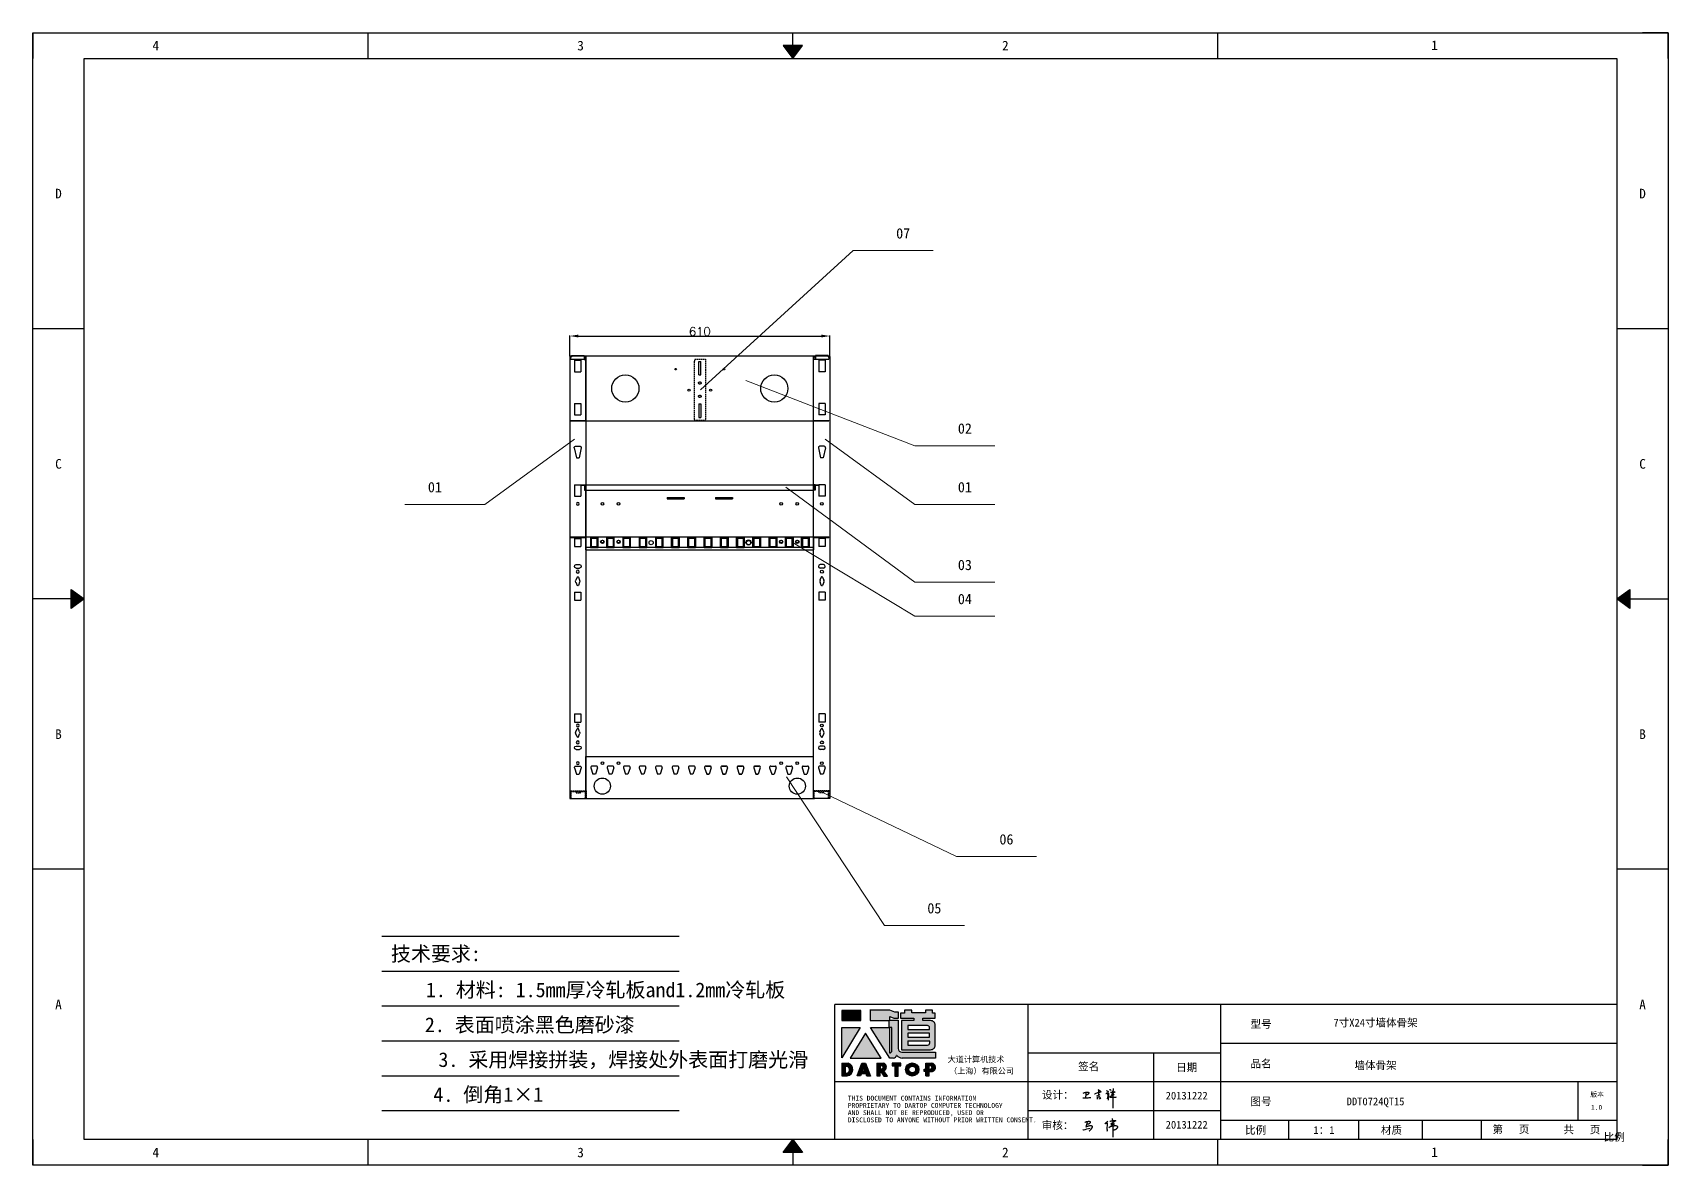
# Model space of a CAD drawing. Header units: millimetres. Extents: x 120943 to 145233, y 4425 to 40233.
# Drawn here: x 121661 to 125500, y 28477 to 31136 of the extents above; entities that cross this region are included whole.
import ezdxf
from ezdxf.enums import TextEntityAlignment as Align

# ---------------------------------------------------------------- set-up
doc = ezdxf.new("R2010")
doc.units = ezdxf.units.MM
doc.linetypes.add('DOT', pattern=[0.25, 0, -0.25])
doc.linetypes.add('HIDDEN2', pattern=[4.7625, 3.175, -1.5875])
for name, color, linetype in [('4', 7, 'Continuous'), ('hidden', 3, 'HIDDEN2'), ('print', 30, 'Continuous')]:
    doc.layers.add(name, color=color, linetype=linetype)
doc.layers.add('dim', color=2, linetype='Continuous', lineweight=9)
doc.styles.add('Dartop', font='SIMFANG.TTF')
doc.styles.add('HZ', font='SimSun.ttf')
doc.styles.add('hzHT', font='SIMHEI.TTF')
doc.styles.get("Standard").update_dxf_attribs({"font": 'txt', "bigfont": 'gbcbig.shx'})
doc.dimstyles.new('ISO-25', dxfattribs={"dimtxt": 20, "dimasz": 20, "dimexe": 1.25, "dimexo": 0.625, "dimtad": 1, "dimtxsty": 'Standard', "dimcen": 2.5, "dimadec": 0, "dimazin": 0, "dimtfac": 1, "dimtmove": 0, "dimatfit": 3, "dimfxl": 1, "dimarcsym": 0})

# ---------------------------------------------------------------- blocks, each defined once
blk = doc.blocks.new('*U527')
at = {"color": 254, "linetype": 'Continuous', "extrusion": (0, 0, -1)}
for points in [[(-17, 0.333), (-16.812, 0.25), (-17, 0.5)], [(-17, 0.333), (-17.188, 0.25), (-16.812, 0.25)], [(-17, 0.333), (-17, 0.5), (-17.188, 0.25)]]:
    blk.add_solid(points, dxfattribs=at)
blk = doc.blocks.new('*U526')
at = {"color": 254, "linetype": 'Continuous', "extrusion": (0, 0, -1)}
for points in [[(-33.167, 11), (-33, 11), (-33.25, 11.188)], [(-33.167, 11), (-33.25, 11.188), (-33.25, 10.812)], [(-33.167, 11), (-33.25, 10.812), (-33, 11)]]:
    blk.add_solid(points, dxfattribs=at)
blk = doc.blocks.new('*U528')
at = {"color": 254, "linetype": 'Continuous'}
for points in [[(17, 21.667), (17.188, 21.75), (16.812, 21.75)], [(17, 21.667), (16.812, 21.75), (17, 21.5)], [(17, 21.667), (17, 21.5), (17.188, 21.75)]]:
    blk.add_solid(points, dxfattribs=at)
blk = doc.blocks.new('*U525')
at = {"color": 254, "linetype": 'Continuous', "extrusion": (0, 0, -1)}
for points in [[(-0.833, 11), (-0.75, 10.812), (-0.75, 11.188)], [(-0.833, 11), (-0.75, 11.188), (-1, 11)], [(-0.833, 11), (-1, 11), (-0.75, 10.812)]]:
    blk.add_solid(points, dxfattribs=at)
blk = doc.blocks.new('dadao')
for p, q in [((48, 19.2), (44.9, 10.4)), ((44.9, 10.4), (51.2, 10.4)), ((51.2, 10.4), (48, 19.2))]:
    blk.add_line(p, q)
for points in [[(41.8, 121.6), (41.8, 143.7), (-0.4, 143.7), (-0.4, 121.6), (41.8, 121.6)], [(104.8, 122), (104.8, 130.3), (114.1, 126.3), (124.2, 126.3), (124.2, 139.6), (115.9, 139.6), (105.1, 143.9), (61.5, 143.9)], [(61.7, 144), (61.7, 121.3), (103.9, 121.3)], [(113.4, 38.7), (105.1, 38.7), (63, 106.5), (103.9, 106.5), (103.9, 120.9), (103.9, 121.3)], [(109.7, 53.6), (109.7, 106.2), (104.3, 106.2), (104.3, 50.4), (106.6, 50.4)], [(144.6, 94.4), (144.6, 84.8), (192, 84.8), (192, 94.1), (144.9, 94.1)], [(120.2, 45), (119.5, 45), (119.5, 44.6)], [(0, 28), (0, 0), (11.8, 0)], [(0.1, 28), (14, 28)], [(7.1, 21.8), (7.1, 6.1), (12, 6.1)], [(7.1, 21.8), (11.4, 21.8)], [(76.8, 28.2), (76.8, 0), (84.1, 0), (84.1, 11.1), (91.6, -0.1), (100.3, -0.1), (91.7, 11.1)], [(76.8, 28.2), (90.6, 28.2)], [(84, 22.7), (84, 15.3), (87.2, 15.3)], [(84, 22.7), (87.3, 22.7)], [(183.7, 0), (183.7, 9.6), (180.6, 9.6), (180.6, 14.9), (183.8, 14.9), (183.8, 28.1), (196.1, 28.1), (196.5, 28.1)], [(183.7, 0), (190.9, 0), (190.9, 9.6), (198.8, 9.6)], [(194.9, 22.3), (190.8, 22.3), (190.8, 15), (194.4, 15)]]:
    blk.add_lwpolyline(points)
blk.add_lwpolyline([(137.1, 144.2), (137.1, 137.9), (128.3, 137.9), (128.3, 126.5), (157.3, 126.5), (157.3, 121.5), (130.3, 121.5), (130.3, 57.5), (194.4, 57.5, 0.414214), (204.4, 67.5), (204.4, 111.3, 0.414214), (194.4, 121.3), (177.5, 121.3), (177.5, 126.3), (204.7, 126.3), (204.7, 137.7), (198.2, 137.7), (198.2, 143.9), (183.3, 143.9), (183.3, 138), (153, 138), (153, 144.2), (137.1, 144.2)], format="xyb", close=True)
for points in [[(104.8, 122), (123.4, 122), (123.4, 60, 0.414214), (131.4, 52), (204.8, 52), (204.8, 39.1), (131.7, 39.1)], [(144.3, 110.8), (144.3, 101.8), (192.3, 101.8), (192.3, 105.5, 0.414214), (187.3, 110.5), (144.3, 110.5)], [(144.6, 77), (144.6, 67.5), (187.6, 67.5, 0.414214), (192.6, 72.5), (192.6, 76.4), (144.6, 76.4)]]:
    blk.add_lwpolyline(points, format="xyb")
for points in [[(-0.3, 106.2), (40.4, 106.2), (-0.3, 39.7), (-0.3, 106.2)], [(51.7, 94.1), (18.4, 39.3), (86.2, 39.3)], [(43.8, 28.2), (51.8, 28.2), (62.6, -0.1), (55, -0.1), (53.2, 5), (42.9, 5), (41.1, 0), (33.6, 0)], [(110, 28.1), (110, 21.9), (116, 21.9), (116, -0.1), (123.2, -0.1), (123.2, 22), (129.2, 22), (129.2, 28.1), (110, 28.1)]]:
    blk.add_lwpolyline(points, close=True)
for radius in [14.5, 7.44]:
    blk.add_circle((154.2, 14.2), radius)
for centre, radius, start, end in [((99.2, 60.7), 12.6, 305.6399, 325.969), ((111.6, 46.7), 8.19, 282.9811, 347.6627), ((136, 61.7), 22.9, 226.7358, 259.3209), ((8.5, 13.9), 8.49, 294.2143, 69.7177), ((9.6, 14.2), 14.4, 278.6604, 72.3203), ((86.4, 19), 3.8, 282.527, 76.7196), ((88.6, 19.4), 8.95, 290.6073, 77.2124), ((193.7, 18.7), 3.8, 280.9891, 72.5513), ((195.7, 18.6), 9.51, 288.8959, 85.2442)]:
    blk.add_arc(centre, radius, start, end)
blk = doc.blocks.new('h')
for p, q in [((20768.1, -2360.9), (20773, -2359.1)), ((20769.5, -2366.9), (20769.8, -2370.6)), ((20769.8, -2370.6), (20770.9, -2378)), ((20770.9, -2378), (20771.5, -2370.6)), ((20772.4, -2369.3), (20774.9, -2367.8)), ((20773, -2359.1), (20784.1, -2355.2)), ((20773.3, -2331.8), (20775.3, -2338.7)), ((20789.1, -2340.9), (20773.5, -2331.9)), ((20775.3, -2338.7), (20775.6, -2351.2)), ((20775.6, -2351.2), (20775.5, -2357.3)), ((20782.2, -2369.2), (20780, -2377.1)), ((20780, -2377.1), (20788.3, -2371.3)), ((20780.1, -2366.4), (20780.8, -2366.4)), ((20781.9, -2367.4), (20782.2, -2369.2)), ((20845.7, -2343.5), (20848.4, -2353)), ((20848.9, -2370.3), (20847.9, -2424)), ((20848.4, -2353), (20848.9, -2370.3))]:
    blk.add_line(p, q)
for points in [[(20696.6, -2372.4, 0.002073), (20710.6, -2371.9, 0.016137), (20719.6, -2371.3, 0.008314), (20736.9, -2369.3)], [(20699.1, -2348.2, -0.029745), (20704.6, -2345.4, -0.046842), (20708.4, -2344.2, -0.00919), (20714.3, -2343, -0.018517), (20717.2, -2342.5, -0.037841), (20720.3, -2342.4, -0.039541), (20723.2, -2342.8, -0.149785), (20726, -2344.3, -0.204935), (20726.9, -2346.6, -0.074872), (20726.5, -2348.3, -0.061615), (20725.6, -2350.3, -0.034204), (20723.8, -2352.6, -0.045776), (20722.3, -2354.1, -0.054985), (20720.4, -2355.3, -0.036348), (20717.3, -2356.5, -0.067752), (20715.7, -2356.8, -0.043553), (20713.2, -2356.7)], [(20755, -2351.9, -0.024077), (20759.9, -2350.1, -0.013147), (20768.7, -2346.5, -0.00522), (20775.4, -2344.1, -0.018517), (20777.3, -2343.4, -0.008274), (20786.3, -2341, -0.039541), (20788.3, -2340.8, -0.079216), (20789.4, -2341, -0.204935)], [(20813.5, -2350.1, 0.007348), (20815.9, -2348.7, 0.008421), (20818, -2347.3, 0.009459), (20819.7, -2346.2, -0.016325), (20820.7, -2345.5, -0.173771), (20821.8, -2345.3, -0.085159), (20823.9, -2346, -0.125883), (20826, -2347.9, -0.160659), (20826.6, -2350.1, -0.010447), (20826.5, -2352.3, -0.008247), (20826.2, -2355.1, -0.002698), (20825.3, -2374, 0.001562), (20823.9, -2383.7, 0.016137)], [(20816.8, -2335, -0.053561), (20819.6, -2336.1, -0.075272), (20821.3, -2337.3, -0.005295), (20822.5, -2338.5, -0.009337), (20823.1, -2339.1, -0.026146), (20823.7, -2339.8, -0.016644), (20824.5, -2340.9)], [(20832.1, -2329.2, -0.053561), (20834.9, -2330.3, -0.075272), (20836.7, -2331.5, -0.005295), (20837.8, -2332.6, -0.009337), (20838.5, -2333.3, -0.026146), (20839, -2334, -0.016644), (20839.8, -2335.1)], [(20836, -2343.7, -0.02797), (20842.1, -2342.6, -0.048868), (20845.6, -2342.2, -0.00919), (20851.1, -2341.4, -0.018517), (20853.9, -2341.1, -0.037841), (20856.7, -2341.2, -0.039541), (20859.4, -2341.6, -0.018282), (20840.6, -2354.7, -0.000937)], [(20847.6, -2340.2, 0.021784), (20849.6, -2335.9, 0.028296), (20850.8, -2332.4, 0.008136), (20851.9, -2328.2, 0.028913), (20852.2, -2327, 0.08193), (20852.1, -2325.9, 0.075058), (20851.7, -2324.7, 0.275043)]]:
    blk.add_lwpolyline(points, format="xyb")
for points in [[(20711.3, -2343.5), (20711.3, -2343.5), (20711.5, -2355.8), (20710.7, -2368), (20710.6, -2371.9)], [(20821.5, -2350.6), (20822.4, -2359.2), (20822.2, -2364.9), (20821.7, -2369), (20821.3, -2376.3), (20823.6, -2368.5), (20827.2, -2366.3), (20829.5, -2366.3)], [(20840.6, -2354.7), (20850, -2354.7), (20855, -2354.3), (20845.9, -2361.1), (20840.5, -2364), (20833, -2367.5), (20863.2, -2367.4), (20865.9, -2367.3)]]:
    blk.add_lwpolyline(points)
for centre, radius, start, end in [((20773.7, -2371.2), 2.3, 121.9907, 163.60158), ((20787.5, -2406), 40.3, 100.61827, 108.24823), ((20780.8, -2367.6), 1.15, 9.4675, 90)]:
    blk.add_arc(centre, radius, start, end)
blk = doc.blocks.new('HESHRJ')
for p, q in [((-6292.1, 15325.9), (-6292.1, 16363.9)), ((-6292.1, 16363.9), (-6287.6, 16363.9)), ((-6287.6, 16356.9), (-6292.1, 16356.9)), ((-6290.6, 16356.9), (-6290.6, 16362.4)), ((-6290.6, 16362.4), (-6287.6, 16362.4)), ((-6287.6, 16365.9), (-6287.6, 16356.9)), ((-6258.1, 16365.9), (-6287.6, 16365.9)), ((-6258.1, 16365.9), (-6258.1, 16362.4)), ((-6258.1, 16363.9), (-6254.1, 16363.9)), ((-6254.1, 16362.4), (-6258.1, 16362.4)), ((-6258.1, 16362.4), (-6254.1, 16362.4)), ((-6254.1, 16363.9), (-6254.1, 15325.9)), ((-6280.1, 16354.9), (-6280.1, 16327.9)), ((-6265.1, 16354.9), (-6280.1, 16354.9)), ((-6265.1, 16327.9), (-6280.1, 16327.9)), ((-6265.1, 16354.9), (-6265.1, 16327.9)), ((-6280.1, 16253.4), (-6280.1, 16226.4)), ((-6265.1, 16253.4), (-6280.1, 16253.4)), ((-6265.1, 16253.4), (-6265.1, 16226.4)), ((-6265.1, 16226.4), (-6280.1, 16226.4)), ((-6280.8, 16149.3), (-6275.6, 16125.9)), ((-6267.2, 16152.9), (-6277.9, 16152.9)), ((-6269.6, 16125.9), (-6275.6, 16125.9)), ((-6264.3, 16149.3), (-6269.6, 16125.9)), ((-6288.1, 16062.4), (-6292.1, 16062.4)), ((-6290.6, 16060.4), (-6292.1, 16060.4)), ((-6288.1, 16049.4), (-6292.1, 16049.4)), ((-6290.6, 16049.4), (-6290.6, 16062.4)), ((-6288.1, 16062.4), (-6288.1, 16049.4)), ((-6280.1, 16062.4), (-6280.1, 16035.4)), ((-6265.1, 16062.4), (-6280.1, 16062.4)), ((-6265.1, 16062.4), (-6265.1, 16035.4)), ((-6265.1, 16035.4), (-6280.1, 16035.4)), ((-6280.1, 15936.4), (-6280.1, 15917.4)), ((-6265.1, 15936.4), (-6280.1, 15936.4)), ((-6265.1, 15936.4), (-6265.1, 15917.4)), ((-6265.1, 15917.4), (-6280.1, 15917.4)), ((-6268.6, 15874.9), (-6276.6, 15874.9)), ((-6268.6, 15866.9), (-6276.6, 15866.9)), ((-6274.3, 15845.6), (-6277, 15838.5)), ((-6277, 15833.4), (-6274.3, 15826.3)), ((-6270.8, 15845.6), (-6268.1, 15838.5)), ((-6268.1, 15833.4), (-6270.8, 15826.3)), ((-6280.1, 15810.4), (-6280.1, 15791.4)), ((-6265.1, 15810.4), (-6280.1, 15810.4)), ((-6265.1, 15791.4), (-6280.1, 15791.4)), ((-6265.1, 15810.4), (-6265.1, 15791.4)), ((-6280.1, 15524.4), (-6280.1, 15505.4)), ((-6265.1, 15524.4), (-6280.1, 15524.4)), ((-6265.1, 15524.4), (-6265.1, 15505.4)), ((-6265.1, 15505.4), (-6280.1, 15505.4)), ((-6277, 15482.5), (-6274.3, 15489.6)), ((-6274.3, 15470.3), (-6277, 15477.4)), ((-6268.1, 15482.5), (-6270.8, 15489.6)), ((-6270.8, 15470.3), (-6268.1, 15477.4)), ((-6268.6, 15448.9), (-6276.6, 15448.9)), ((-6268.6, 15440.9), (-6276.6, 15440.9)), ((-6280.3, 15398), (-6275.6, 15382.9)), ((-6267.7, 15401.9), (-6277.5, 15401.9)), ((-6264.8, 15398), (-6269.6, 15382.9)), ((-6269.6, 15382.9), (-6275.6, 15382.9)), ((-6254.1, 15325.9), (-6292.1, 15325.9))]:
    blk.add_line(p, q)
for centre, radius in [((-6272.6, 16017.4), 3.17), ((-6272.6, 15858.4), 3.5), ((-6272.6, 15497.3), 3.17), ((-6272.6, 15457.4), 3.5), ((-6272.6, 15408.7), 3.17)]:
    blk.add_circle(centre, radius)
for centre, radius, start, end in [((-6277.9, 16149.9), 3, 90, 191.5138), ((-6267.2, 16149.9), 3, 348.4862, 90), ((-6276.6, 15870.9), 4, 90, 270), ((-6268.6, 15870.9), 4, 270, 90), ((-6272.7, 15835.9), 5, 149.0362, 210.9638), ((-6272.6, 15844.6), 2, 30.9638, 149.0362), ((-6272.6, 15827.3), 2, 210.9638, 329.0362), ((-6272.4, 15835.9), 5, 329.0362, 30.9638), ((-6272.7, 15479.9), 5, 149.0362, 210.9638), ((-6272.6, 15488.6), 2, 30.9638, 149.0362), ((-6272.4, 15479.9), 5, 329.0362, 30.9638), ((-6276.6, 15444.9), 4, 90, 270), ((-6272.6, 15471.3), 2, 210.9638, 329.0362), ((-6268.6, 15444.9), 4, 270, 90), ((-6277.5, 15398.9), 3, 90, 197.5256), ((-6267.7, 15398.9), 3, 342.4744, 90)]:
    blk.add_arc(centre, radius, start, end)
blk = doc.blocks.new('NRSNDNRN')
for p, q in [((-4891.5, 16062.9), (-4891.5, 15924.4)), ((-4891.5, 16062.9), (-4890.3, 16062.9)), ((-4890.3, 16067.9), (-4886.5, 16067.9)), ((-4890.3, 16062.9), (-4890.3, 16067.9)), ((-4890.3, 16067.9), (-4865.5, 16067.9)), ((-4881, 16062.6), (-4876, 16062.6)), ((-4881, 16030.8), (-4881, 16062.6)), ((-4876, 16030.8), (-4876, 16062.6)), ((-4865.5, 16067.9), (-4865.5, 15924.4)), ((-4881, 16030.8), (-4876, 16030.8)), ((-4881, 15962.9), (-4876, 15962.9)), ((-4881, 15962.9), (-4881, 15931.1)), ((-4876, 15962.9), (-4876, 15931.1)), ((-4891.5, 15924.4), (-4865.5, 15924.4)), ((-4881, 15931.1), (-4876, 15931.1))]:
    blk.add_line(p, q)
for centre in [(-4878.5, 16012), (-4878.5, 15980.7)]:
    blk.add_circle(centre, 3)
blk = doc.blocks.new('SERDMTL')
for p, q in [((-5190.9, 14956.8), (-5190.9, 14920.3)), ((-5190.9, 14956.8), (-5172.9, 14956.8)), ((-5190.9, 14950.3), (-5189.4, 14950.3)), ((-5172.9, 14955.3), (-5189.4, 14955.3)), ((-5189.4, 14955.3), (-5189.4, 14921.8)), ((-5172.9, 14956.8), (-5172.9, 14955.3)), ((-5190.9, 14923.8), (-5189.4, 14923.8)), ((-5190.9, 14920.3), (-5172.9, 14920.3)), ((-5172.9, 14921.8), (-5189.4, 14921.8)), ((-5172.9, 14920.3), (-5172.9, 14921.8))]:
    blk.add_line(p, q)
blk.add_lwpolyline([(-5189.4, 14943.8), (-5186.4, 14943.8), (-5186.4, 14933.4), (-5189.4, 14933.4)], close=True)
blk = doc.blocks.new('*D1598')
at = {"color": 0, "lineweight": -2}
for p, q in [((122921.7, 30377.3), (122921.7, 30425.6)), ((122941.7, 30424.3), (123511.7, 30424.3)), ((123531.7, 30377.3), (123531.7, 30425.6))]:
    blk.add_line(p, q, dxfattribs=at)
at = {"color": 0}
for points in [[(122941.7, 30427.7), (122941.7, 30421), (122921.7, 30424.3)], [(123511.7, 30427.7), (123511.7, 30421), (123531.7, 30424.3)]]:
    blk.add_solid(points, dxfattribs=at)
at = {"layer": 'Defpoints', "color": 0}
for p in [(123531.7, 30424.3), (122921.7, 30376.7), (123531.7, 30376.7)]:
    blk.add_point(p, dxfattribs=at)
at = {"color": 0, "insert": (123226.7, 30435), "char_height": 20, "attachment_point": 5}
blk.add_mtext('610', dxfattribs=at)

msp = doc.modelspace()

# ---------------------------------------------------------------- hatches: boundary and pattern name
for points in [[(123604.956, 28841.109), (123559.754, 28841.109), (123559.754, 28817.493), (123604.956, 28817.493)], [(123603.501, 28800.969), (123559.875, 28800.969), (123559.875, 28729.74)], [(123615.594, 28788.043), (123579.932, 28729.265), (123652.549, 28729.265)], [(123698.659, 28717.239), (123678.021, 28717.239), (123678.021, 28710.691), (123684.46, 28710.691), (123684.46, 28687.097), (123692.17, 28687.097), (123692.17, 28710.707), (123698.659, 28710.707)]]:
    msp.add_hatch(color=0).paths.add_polyline_path(points)
h = msp.add_hatch(color=0)
h.paths.add_polyline_path([(123672.507, 28826.756), (123682.483, 28822.447), (123693.269, 28822.447), (123693.269, 28836.722), (123684.371, 28836.722), (123672.777, 28841.301), (123626.315, 28841.301), (123626.315, 28817.158), (123671.521, 28817.158), (123671.521, 28816.67), (123671.521, 28801.239), (123627.684, 28801.239), (123672.774, 28728.675), (123681.702, 28728.675, 0.27937482), (123688.22, 28735.014), (123688.22, 28735.348), (123689.008, 28735.348, 0.14314537), (123701.3, 28729.092), (123779.651, 28729.092), (123779.651, 28742.854), (123700.966, 28742.854, -0.41421356), (123692.396, 28751.425), (123692.396, 28817.921), (123672.507, 28817.921)])
h.paths.add_polyline_path([(123671.977, 28800.931), (123677.721, 28800.93), (123677.721, 28744.61, -0.08893574), (123674.392, 28741.186), (123671.957, 28741.186)], flags=16)
h = msp.add_hatch(color=0)
h.paths.add_polyline_path([(123779.516, 28834.723), (123772.545, 28834.723), (123772.545, 28841.355), (123756.61, 28841.355), (123756.61, 28835.055), (123724.079, 28835.055), (123724.079, 28841.686), (123707.042, 28841.686), (123707.042, 28834.932), (123697.627, 28834.932), (123697.627, 28822.706), (123728.695, 28822.706), (123728.695, 28817.299), (123699.745, 28817.299), (123699.745, 28748.84), (123768.47, 28748.84, 0.41421356), (123779.183, 28759.553), (123779.183, 28806.435, 0.41421356), (123768.47, 28817.148), (123750.303, 28817.148), (123750.303, 28822.454), (123779.516, 28822.454)])
h.paths.add_polyline_path([(123760.881, 28805.543, -0.41421356), (123766.237, 28800.186), (123766.237, 28796.258), (123714.784, 28796.258), (123714.784, 28805.543)], flags=16)
h.paths.add_polyline_path([(123765.905, 28787.968), (123765.905, 28778.02), (123715.116, 28778.02), (123715.116, 28787.968)], flags=16)
h.paths.add_polyline_path([(123766.569, 28769.067), (123766.569, 28764.807, -0.41421356), (123761.212, 28759.451), (123715.116, 28759.451), (123715.116, 28769.067)], flags=16)
h = msp.add_hatch(color=0)
h.paths.add_polyline_path([(123615.707, 28717.378), (123607.166, 28717.378), (123596.181, 28687.155), (123604.272, 28687.155), (123606.176, 28692.511), (123617.136, 28692.511), (123619.081, 28687.09), (123627.237, 28687.09)])
h.paths.add_polyline_path([(123615.042, 28698.284), (123608.251, 28698.284), (123611.584, 28707.781)], flags=16)
h = msp.add_hatch(color=0)
h.paths.add_polyline_path([(123657.224, 28717.356), (123642.504, 28717.356), (123642.504, 28687.138), (123650.283, 28687.138), (123650.283, 28699.118), (123658.278, 28687.03), (123667.677, 28687.03), (123658.476, 28699.042, 0.74405494)])
h.paths.add_polyline_path([(123650.211, 28703.59), (123650.211, 28711.526), (123653.688, 28711.526, -0.79680897), (123653.636, 28703.59)], flags=16)
h = msp.add_hatch(color=0)
h.paths.add_polyline_path([(123709.878, 28702.356, 1), (123740.907, 28702.356, 1)])
h.paths.add_polyline_path([(123733.363, 28702.356, -1), (123717.422, 28702.356, -1)], flags=16)
h = msp.add_hatch(color=0)
h.paths.add_polyline_path([(123770.669, 28717.285), (123770.224, 28717.285), (123757.101, 28717.285), (123757.101, 28703.182), (123753.619, 28703.182), (123753.619, 28697.458), (123757.045, 28697.458), (123757.045, 28687.191), (123764.705, 28687.191), (123764.705, 28697.498), (123773.123, 28697.498, 0.81230381)])
h.paths.add_polyline_path([(123764.592, 28703.221), (123764.592, 28711.109), (123768.951, 28711.109, -0.77821343), (123768.506, 28703.221)], flags=16)
h = msp.add_hatch(color=0)
h.paths.add_polyline_path([(123575.162, 28717.131), (123560.196, 28717.131), (123560.196, 28687.187), (123572.801, 28687.187, 0.79301591)])
h.paths.add_polyline_path([(123573.023, 28693.745), (123567.79, 28693.745), (123567.79, 28710.574), (123572.445, 28710.574, -0.67136089)], flags=16)

# ---------------------------------------------------------------- linework, layer by layer
at = {"color": 0, "linetype": 'DOT'}
for p, q in [((121660.811, 31136.455), (125439.57, 31136.455)), ((121660.811, 28537.875), (121660.811, 31076.022)), ((125500.002, 31076.022), (125500.002, 28537.875)), ((125439.57, 28477.443), (121660.811, 28477.443))]:
    msp.add_line(p, q, dxfattribs=at)
at = {"color": 0}
for p, q in [((121660.811, 31136.455), (121660.811, 31076.022)), ((121660.811, 31136.455), (121660.811, 31136.455)), ((122448.182, 31076.022), (122448.182, 31136.455)), ((123445.311, 31106.238), (123445.311, 31136.455)), ((124442.441, 31076.022), (124442.441, 31136.455)), ((125500.002, 31136.455), (125439.57, 31136.455)), ((125500.002, 31076.022), (125500.002, 31136.455)), ((121781.675, 28537.875), (121781.675, 31076.022)), ((121781.675, 31076.022), (125379.138, 31076.022)), ((125379.138, 31076.022), (125379.138, 28537.875)), ((121781.675, 30441.486), (121660.811, 30441.486)), ((125500.002, 30441.486), (125379.138, 30441.486)), ((121751.459, 29806.949), (121660.811, 29806.949)), ((125409.354, 29806.949), (125500.002, 29806.949)), ((121781.675, 29172.412), (121660.811, 29172.412)), ((125500.002, 29172.412), (125379.138, 29172.412)), ((125379.138, 28855.144), (123543.513, 28855.144)), ((123543.513, 28537.875), (123543.513, 28855.144)), ((123996.754, 28855.144), (123996.754, 28537.875)), ((124449.995, 28537.875), (124449.995, 28855.144)), ((124449.995, 28764.495), (125379.138, 28764.495)), ((123996.754, 28741.833), (124449.995, 28741.833)), ((124291.36, 28741.833), (124291.36, 28537.875)), ((123543.513, 28673.847), (123996.754, 28673.847)), ((123996.754, 28673.847), (125379.138, 28673.847)), ((125288.49, 28583.199), (125288.49, 28673.847)), ((123996.754, 28605.861), (124449.995, 28605.861)), ((124449.995, 28583.199), (125379.138, 28583.199)), ((124609.456, 28537.875), (124609.456, 28583.199)), ((124773.791, 28537.875), (124773.791, 28583.199)), ((124923.187, 28537.875), (124923.187, 28583.199)), ((125061.869, 28537.875), (125061.869, 28583.199)), ((121660.811, 28537.875), (121660.811, 28477.443)), ((125379.138, 28537.875), (121781.675, 28537.875)), ((122448.182, 28477.443), (122448.182, 28537.875)), ((124442.441, 28477.443), (124442.441, 28537.875)), ((125500.002, 28477.443), (125500.002, 28537.875)), ((123445.311, 28507.659), (123445.311, 28477.443)), ((121660.811, 28477.443), (121660.811, 28477.443)), ((125439.57, 28477.443), (125500.002, 28477.443))]:
    msp.add_line(p, q, dxfattribs=at)
for p, q in [((122923.539, 30377.662), (123529.939, 30377.662)), ((122923.539, 30377.662), (122923.539, 30369.662)), ((122923.539, 30369.662), (122959.539, 30369.662)), ((122959.539, 30225.162), (122959.539, 30369.662)), ((123493.939, 30369.662), (123529.939, 30369.662)), ((123493.939, 30225.162), (123493.939, 30369.662)), ((123529.939, 30377.662), (123529.939, 30369.662)), ((123224.239, 30364.662), (123229.239, 30364.662)), ((123224.239, 30332.862), (123224.239, 30364.662)), ((123224.239, 30332.862), (123229.239, 30332.862)), ((123229.239, 30332.862), (123229.239, 30364.662)), ((123224.239, 30264.962), (123229.239, 30264.962)), ((123224.239, 30264.962), (123224.239, 30233.162)), ((123229.239, 30264.962), (123229.239, 30233.162)), ((122923.539, 30226.162), (122959.539, 30226.162)), ((122923.539, 30226.162), (122923.539, 30225.162)), ((122923.539, 30225.162), (123529.939, 30225.162)), ((123224.239, 30233.162), (123229.239, 30233.162)), ((123493.939, 30226.162), (123529.939, 30226.162)), ((123529.939, 30226.162), (123529.939, 30225.162)), ((122948.539, 30075.162), (123504.939, 30075.162)), ((122948.539, 30075.162), (122948.539, 30073.962)), ((122948.539, 30073.962), (122959.539, 30073.962)), ((122959.539, 29922.662), (122959.539, 30075.162)), ((122959.539, 30062.462), (123493.939, 30062.462)), ((123493.939, 29922.662), (123493.939, 30075.162)), ((123493.939, 30073.962), (123504.939, 30073.962)), ((123504.939, 30075.162), (123504.939, 30073.962)), ((123149.739, 30045.162), (123189.739, 30045.162)), ((123149.739, 30045.162), (123149.739, 30042.162)), ((123149.739, 30045.162), (123149.739, 30042.162)), ((123149.739, 30045.162), (123149.739, 30042.162)), ((123149.739, 30042.162), (123189.739, 30042.162)), ((123189.739, 30045.162), (123189.739, 30042.162)), ((123263.739, 30045.162), (123303.739, 30045.162)), ((123263.739, 30045.162), (123263.739, 30042.162)), ((123263.739, 30042.162), (123303.739, 30042.162)), ((123303.739, 30045.162), (123303.739, 30042.162)), ((122923.539, 29952.662), (123529.939, 29952.662)), ((122923.539, 29951.462), (122923.539, 29952.662)), ((122923.539, 29951.462), (122959.539, 29951.462)), ((122959.539, 29952.662), (122959.539, 29922.662)), ((123493.939, 29952.662), (123493.939, 29922.662)), ((123493.939, 29951.462), (123529.939, 29951.462)), ((123529.939, 29951.462), (123529.939, 29952.662)), ((122959.539, 29929.012), (123493.939, 29929.012)), ((122959.539, 29922.662), (123493.939, 29922.662)), ((122959.539, 29922.662), (123493.939, 29922.662)), ((122959.539, 29437.162), (123493.939, 29437.162)), ((122959.539, 29338.662), (122959.539, 29437.162)), ((122971.122, 29410.759), (122975.889, 29395.662)), ((122983.796, 29414.662), (122973.983, 29414.662)), ((122986.657, 29410.759), (122981.889, 29395.662)), ((123009.222, 29410.759), (123013.989, 29395.662)), ((123021.896, 29414.662), (123012.083, 29414.662)), ((123024.757, 29410.759), (123019.989, 29395.662)), ((123047.322, 29410.759), (123052.089, 29395.662)), ((123059.996, 29414.662), (123050.183, 29414.662)), ((123062.857, 29410.759), (123058.089, 29395.662)), ((123084.722, 29410.759), (123089.489, 29395.662)), ((123084.722, 29410.759), (123089.489, 29395.662)), ((123097.396, 29414.662), (123087.583, 29414.662)), ((123097.396, 29414.662), (123087.583, 29414.662)), ((123100.257, 29410.759), (123095.489, 29395.662)), ((123100.257, 29410.759), (123095.489, 29395.662)), ((123122.722, 29410.759), (123127.489, 29395.662)), ((123122.722, 29410.759), (123127.489, 29395.662)), ((123135.396, 29414.662), (123125.583, 29414.662)), ((123135.396, 29414.662), (123125.583, 29414.662)), ((123138.257, 29410.759), (123133.489, 29395.662)), ((123138.257, 29410.759), (123133.489, 29395.662)), ((123161.822, 29410.759), (123166.589, 29395.662)), ((123161.822, 29410.759), (123166.589, 29395.662)), ((123174.496, 29414.662), (123164.683, 29414.662)), ((123174.496, 29414.662), (123164.683, 29414.662)), ((123177.357, 29410.759), (123172.589, 29395.662)), ((123177.357, 29410.759), (123172.589, 29395.662)), ((123199.922, 29410.759), (123204.689, 29395.662)), ((123199.922, 29410.759), (123204.689, 29395.662)), ((123212.596, 29414.662), (123202.783, 29414.662)), ((123212.596, 29414.662), (123202.783, 29414.662)), ((123215.457, 29410.759), (123210.689, 29395.662)), ((123215.457, 29410.759), (123210.689, 29395.662)), ((123238.022, 29410.759), (123242.789, 29395.662)), ((123238.022, 29410.759), (123242.789, 29395.662)), ((123240.883, 29414.662), (123250.696, 29414.662)), ((123250.696, 29414.662), (123240.883, 29414.662)), ((123253.557, 29410.759), (123248.789, 29395.662)), ((123253.557, 29410.759), (123248.789, 29395.662)), ((123276.122, 29410.759), (123280.889, 29395.662)), ((123276.122, 29410.759), (123280.889, 29395.662)), ((123278.983, 29414.662), (123288.796, 29414.662)), ((123288.796, 29414.662), (123278.983, 29414.662)), ((123291.657, 29410.759), (123286.889, 29395.662)), ((123291.657, 29410.759), (123286.889, 29395.662)), ((123314.222, 29410.759), (123318.989, 29395.662)), ((123314.222, 29410.759), (123318.989, 29395.662)), ((123314.222, 29410.759), (123318.989, 29395.662)), ((123317.083, 29414.662), (123326.896, 29414.662)), ((123317.083, 29414.662), (123326.896, 29414.662)), ((123326.896, 29414.662), (123317.083, 29414.662)), ((123329.757, 29410.759), (123324.989, 29395.662)), ((123329.757, 29410.759), (123324.989, 29395.662)), ((123329.757, 29410.759), (123324.989, 29395.662)), ((123353.222, 29410.759), (123357.989, 29395.662)), ((123353.222, 29410.759), (123357.989, 29395.662)), ((123353.222, 29410.759), (123357.989, 29395.662)), ((123356.083, 29414.662), (123365.896, 29414.662)), ((123356.083, 29414.662), (123365.896, 29414.662)), ((123365.896, 29414.662), (123356.083, 29414.662)), ((123368.757, 29410.759), (123363.989, 29395.662)), ((123368.757, 29410.759), (123363.989, 29395.662)), ((123368.757, 29410.759), (123363.989, 29395.662)), ((123390.622, 29410.759), (123395.389, 29395.662)), ((123390.622, 29410.759), (123395.389, 29395.662)), ((123393.483, 29414.662), (123403.296, 29414.662)), ((123393.483, 29414.662), (123403.296, 29414.662)), ((123406.157, 29410.759), (123401.389, 29395.662)), ((123406.157, 29410.759), (123401.389, 29395.662)), ((123428.722, 29410.759), (123433.489, 29395.662)), ((123428.722, 29410.759), (123433.489, 29395.662)), ((123431.583, 29414.662), (123441.396, 29414.662)), ((123431.583, 29414.662), (123441.396, 29414.662)), ((123444.257, 29410.759), (123439.489, 29395.662)), ((123444.257, 29410.759), (123439.489, 29395.662)), ((123466.822, 29410.759), (123471.589, 29395.662)), ((123466.822, 29410.759), (123471.589, 29395.662)), ((123469.683, 29414.662), (123479.496, 29414.662)), ((123469.683, 29414.662), (123479.496, 29414.662)), ((123482.357, 29410.759), (123477.589, 29395.662)), ((123482.357, 29410.759), (123477.589, 29395.662)), ((123493.939, 29338.662), (123493.939, 29437.162)), ((122981.889, 29395.662), (122975.889, 29395.662)), ((123019.989, 29395.662), (123013.989, 29395.662)), ((123058.089, 29395.662), (123052.089, 29395.662)), ((123095.489, 29395.662), (123089.489, 29395.662)), ((123095.489, 29395.662), (123089.489, 29395.662)), ((123133.489, 29395.662), (123127.489, 29395.662)), ((123133.489, 29395.662), (123127.489, 29395.662)), ((123172.589, 29395.662), (123166.589, 29395.662)), ((123172.589, 29395.662), (123166.589, 29395.662)), ((123210.689, 29395.662), (123204.689, 29395.662)), ((123210.689, 29395.662), (123204.689, 29395.662)), ((123242.789, 29395.662), (123248.789, 29395.662)), ((123248.789, 29395.662), (123242.789, 29395.662)), ((123280.889, 29395.662), (123286.889, 29395.662)), ((123286.889, 29395.662), (123280.889, 29395.662)), ((123318.989, 29395.662), (123324.989, 29395.662)), ((123318.989, 29395.662), (123324.989, 29395.662)), ((123324.989, 29395.662), (123318.989, 29395.662)), ((123357.989, 29395.662), (123363.989, 29395.662)), ((123357.989, 29395.662), (123363.989, 29395.662)), ((123363.989, 29395.662), (123357.989, 29395.662)), ((123395.389, 29395.662), (123401.389, 29395.662)), ((123395.389, 29395.662), (123401.389, 29395.662)), ((123433.489, 29395.662), (123439.489, 29395.662)), ((123433.489, 29395.662), (123439.489, 29395.662)), ((123471.589, 29395.662), (123477.589, 29395.662)), ((123471.589, 29395.662), (123477.589, 29395.662)), ((122957.539, 29338.662), (122957.539, 29339.862)), ((122957.539, 29339.862), (122959.539, 29339.862)), ((122959.539, 29338.662), (122957.539, 29338.662)), ((122959.539, 29338.662), (123493.939, 29338.662)), ((123495.939, 29339.862), (123493.939, 29339.862)), ((123493.939, 29338.662), (123495.939, 29338.662)), ((123495.939, 29338.662), (123495.939, 29339.862)), ((124191.401, 28568.875), (124186.948, 28566.464)), ((124194.606, 28570.586), (124191.401, 28568.875)), ((124191.585, 28574.191), (124197.247, 28574.191)), ((124200.267, 28574.465), (124194.606, 28570.586)), ((124194.81, 28587.631), (124196.111, 28576.768)), ((124196.322, 28568.748), (124195.842, 28543.789)), ((124196.111, 28576.768), (124196.322, 28568.748)), ((124197.247, 28574.191), (124200.267, 28574.465))]:
    msp.add_line(p, q)
for points in [[(123445.311, 31076.022), (123467.973, 31106.238), (123422.649, 31106.238), (123445.311, 31076.022)], [(121781.675, 29806.949), (121751.459, 29784.287), (121751.459, 29829.611), (121781.675, 29806.949)], [(125379.138, 29806.949), (125409.354, 29829.611), (125409.354, 29784.287), (125379.138, 29806.949)], [(123445.311, 28537.875), (123467.973, 28507.659), (123422.649, 28507.659), (123445.311, 28537.875)]]:
    msp.add_lwpolyline(points, close=True, dxfattribs=at)
for points in [[(122987.889, 29950.662), (122969.889, 29950.662), (122969.889, 29927.662), (122987.889, 29927.662)], [(122971.689, 29930.162), (122986.089, 29930.162), (122986.089, 29949.162), (122971.689, 29949.162)], [(123025.989, 29950.662), (123007.989, 29950.662), (123007.989, 29927.662), (123025.989, 29927.662)], [(123009.789, 29930.162), (123024.189, 29930.162), (123024.189, 29949.162), (123009.789, 29949.162)], [(123064.089, 29950.662), (123046.089, 29950.662), (123046.089, 29927.662), (123064.089, 29927.662)], [(123047.889, 29930.162), (123062.289, 29930.162), (123062.289, 29949.162), (123047.889, 29949.162)], [(123102.089, 29950.662), (123084.089, 29950.662), (123084.089, 29927.662), (123102.089, 29927.662)], [(123085.889, 29930.162), (123100.289, 29930.162), (123100.289, 29949.162), (123085.889, 29949.162)], [(123140.489, 29950.662), (123122.489, 29950.662), (123122.489, 29927.662), (123140.489, 29927.662)], [(123140.489, 29950.662), (123122.489, 29950.662), (123122.489, 29927.662), (123140.489, 29927.662)], [(123124.289, 29930.162), (123138.689, 29930.162), (123138.689, 29949.162), (123124.289, 29949.162)], [(123124.289, 29930.162), (123138.689, 29930.162), (123138.689, 29949.162), (123124.289, 29949.162)], [(123160.589, 29950.662), (123178.589, 29950.662), (123178.589, 29927.662), (123160.589, 29927.662)], [(123178.589, 29950.662), (123160.589, 29950.662), (123160.589, 29927.662), (123178.589, 29927.662)], [(123178.589, 29950.662), (123160.589, 29950.662), (123160.589, 29927.662), (123178.589, 29927.662)], [(123162.389, 29930.162), (123176.789, 29930.162), (123176.789, 29949.162), (123162.389, 29949.162)], [(123162.389, 29930.162), (123176.789, 29930.162), (123176.789, 29949.162), (123162.389, 29949.162)], [(123198.689, 29950.662), (123216.689, 29950.662), (123216.689, 29927.662), (123198.689, 29927.662)], [(123216.689, 29950.662), (123198.689, 29950.662), (123198.689, 29927.662), (123216.689, 29927.662)], [(123200.489, 29930.162), (123214.889, 29930.162), (123214.889, 29949.162), (123200.489, 29949.162)], [(123200.489, 29930.162), (123214.889, 29930.162), (123214.889, 29949.162), (123200.489, 29949.162)], [(123236.789, 29950.662), (123254.789, 29950.662), (123254.789, 29927.662), (123236.789, 29927.662)], [(123254.789, 29950.662), (123236.789, 29950.662), (123236.789, 29927.662), (123254.789, 29927.662)], [(123238.589, 29930.162), (123252.989, 29930.162), (123252.989, 29949.162), (123238.589, 29949.162)], [(123238.589, 29930.162), (123252.989, 29930.162), (123252.989, 29949.162), (123238.589, 29949.162)], [(123274.889, 29950.662), (123292.889, 29950.662), (123292.889, 29927.662), (123274.889, 29927.662)], [(123292.889, 29950.662), (123274.889, 29950.662), (123274.889, 29927.662), (123292.889, 29927.662)], [(123276.689, 29930.162), (123291.089, 29930.162), (123291.089, 29949.162), (123276.689, 29949.162)], [(123276.689, 29930.162), (123291.089, 29930.162), (123291.089, 29949.162), (123276.689, 29949.162)], [(123312.989, 29950.662), (123330.989, 29950.662), (123330.989, 29927.662), (123312.989, 29927.662)], [(123312.989, 29950.662), (123330.989, 29950.662), (123330.989, 29927.662), (123312.989, 29927.662)], [(123330.989, 29950.662), (123312.989, 29950.662), (123312.989, 29927.662), (123330.989, 29927.662)], [(123314.789, 29930.162), (123329.189, 29930.162), (123329.189, 29949.162), (123314.789, 29949.162)], [(123314.789, 29930.162), (123329.189, 29930.162), (123329.189, 29949.162), (123314.789, 29949.162)], [(123314.789, 29930.162), (123329.189, 29930.162), (123329.189, 29949.162), (123314.789, 29949.162)], [(123351.389, 29950.662), (123369.389, 29950.662), (123369.389, 29927.662), (123351.389, 29927.662)], [(123351.389, 29950.662), (123369.389, 29950.662), (123369.389, 29927.662), (123351.389, 29927.662)], [(123353.189, 29930.162), (123367.589, 29930.162), (123367.589, 29949.162), (123353.189, 29949.162)], [(123353.189, 29930.162), (123367.589, 29930.162), (123367.589, 29949.162), (123353.189, 29949.162)], [(123389.389, 29950.662), (123407.389, 29950.662), (123407.389, 29927.662), (123389.389, 29927.662)], [(123389.389, 29950.662), (123407.389, 29950.662), (123407.389, 29927.662), (123389.389, 29927.662)], [(123391.189, 29930.162), (123405.589, 29930.162), (123405.589, 29949.162), (123391.189, 29949.162)], [(123391.189, 29930.162), (123405.589, 29930.162), (123405.589, 29949.162), (123391.189, 29949.162)], [(123427.489, 29950.662), (123445.489, 29950.662), (123445.489, 29927.662), (123427.489, 29927.662)], [(123427.489, 29950.662), (123445.489, 29950.662), (123445.489, 29927.662), (123427.489, 29927.662)], [(123429.289, 29930.162), (123443.689, 29930.162), (123443.689, 29949.162), (123429.289, 29949.162)], [(123429.289, 29930.162), (123443.689, 29930.162), (123443.689, 29949.162), (123429.289, 29949.162)], [(123465.589, 29950.662), (123483.589, 29950.662), (123483.589, 29927.662), (123465.589, 29927.662)], [(123465.589, 29950.662), (123483.589, 29950.662), (123483.589, 29927.662), (123465.589, 29927.662)], [(123467.389, 29930.162), (123481.789, 29930.162), (123481.789, 29949.162), (123467.389, 29949.162)], [(123467.389, 29930.162), (123481.789, 29930.162), (123481.789, 29949.162), (123467.389, 29949.162)]]:
    msp.add_lwpolyline(points, close=True)
for points in [[(124130.348, 28578.109, -0.02974503), (124132.939, 28579.407, -0.04684215), (124134.693, 28579.972, -0.00919025), (124137.431, 28580.525, -0.01851715), (124138.803, 28580.724, -0.03784064), (124140.219, 28580.768, -0.03954126), (124141.565, 28580.601, -0.14978519), (124142.879, 28579.883, -0.20493524), (124143.282, 28578.843, -0.07487171), (124143.129, 28578.022, -0.06161465), (124142.682, 28577.113, -0.0342039), (124141.871, 28576.043, -0.04577587), (124141.145, 28575.35, -0.05498501), (124140.268, 28574.798, -0.03634791), (124138.814, 28574.22, -0.06775206), (124138.086, 28574.094, -0.04355337), (124136.942, 28574.153)], [(124186.948, 28566.464, -0.02974503), (124190.99, 28568.489, -0.04684215), (124193.727, 28569.37, -0.00919025), (124197.997, 28570.233, -0.01851715), (124200.137, 28570.543, -0.03784064), (124202.346, 28570.612, -0.03954126), (124204.446, 28570.351, -0.14978519), (124206.496, 28569.232, -0.20493524), (124207.125, 28567.609, -0.07487171), (124206.886, 28566.328, -0.06161465), (124206.188, 28564.91, -0.0342039), (124204.924, 28563.241, -0.04577587), (124203.792, 28562.159, -0.05498501), (124202.423, 28561.299, -0.03634791), (124200.155, 28560.397, -0.06775206), (124199.019, 28560.201, -0.04355337), (124197.234, 28560.293)], [(124188.805, 28580.872, -0.02797026), (124192.466, 28581.548, -0.04886788), (124194.588, 28581.774, -0.00919025), (124197.925, 28582.268, -0.01851715), (124199.593, 28582.422, -0.03784064), (124201.304, 28582.385, -0.03954126), (124202.917, 28582.099, -0.01828189), (124191.585, 28574.191, -0.0009369)]]:
    msp.add_lwpolyline(points, format="xyb")
msp.add_lwpolyline([(124136.06, 28580.261), (124136.06, 28580.261), (124135.194, 28574.951), (124133.767, 28569.958), (124132.835, 28566.894)])
for centre, radius in [((123051.914, 30301.162), 32), ((123169.989, 30346.462), 1.8), ((123283.489, 30346.462), 1.8), ((123401.564, 30301.162), 32), ((123201.339, 30297.162), 2.5), ((123226.739, 30314.037), 3), ((123252.139, 30297.162), 2.5), ((123226.739, 30282.787), 3), ((122997.939, 30030.162), 3.175), ((123036.039, 30030.162), 3.175), ((123417.439, 30030.162), 3.175), ((123455.539, 30030.162), 3.175), ((122997.939, 29941.162), 4), ((122997.939, 29941.662), 3.175), ((123036.039, 29941.162), 4), ((123036.039, 29941.662), 3.175), ((123112.439, 29939.162), 5), ((123341.039, 29939.662), 6), ((123341.039, 29939.162), 5), ((123417.439, 29941.162), 4), ((123417.439, 29941.662), 3.175), ((123455.539, 29941.162), 4), ((123455.539, 29941.662), 3.175), ((122997.939, 29421.374), 3.175), ((123036.039, 29421.374), 3.175), ((123417.439, 29421.374), 3.175), ((123455.539, 29421.374), 3.175), ((122997.939, 29367.662), 19), ((123455.539, 29367.662), 19)]:
    msp.add_circle(centre, radius)
for centre, radius, start, end in [((122973.983, 29411.662), 3, 90, 197.525568), ((122983.796, 29411.662), 3, 342.474432, 90), ((123012.083, 29411.662), 3, 90, 197.525568), ((123021.896, 29411.662), 3, 342.474432, 90), ((123050.183, 29411.662), 3, 90, 197.525568), ((123059.996, 29411.662), 3, 342.474432, 90), ((123087.583, 29411.662), 3, 90, 197.525568), ((123087.583, 29411.662), 3, 90, 197.525568), ((123097.396, 29411.662), 3, 342.474432, 90), ((123097.396, 29411.662), 3, 342.474432, 90), ((123125.583, 29411.662), 3, 90, 197.525568), ((123125.583, 29411.662), 3, 90, 197.525568), ((123135.396, 29411.662), 3, 342.474432, 90), ((123135.396, 29411.662), 3, 342.474432, 90), ((123164.683, 29411.662), 3, 90, 197.525568), ((123164.683, 29411.662), 3, 90, 197.525568), ((123174.496, 29411.662), 3, 342.474432, 90), ((123174.496, 29411.662), 3, 342.474432, 90), ((123202.783, 29411.662), 3, 90, 197.525568), ((123202.783, 29411.662), 3, 90, 197.525568), ((123212.596, 29411.662), 3, 342.474432, 90), ((123212.596, 29411.662), 3, 342.474432, 90), ((123240.883, 29411.662), 3, 90, 197.525568), ((123240.883, 29411.662), 3, 90, 197.525568), ((123250.696, 29411.662), 3, 342.474432, 90), ((123250.696, 29411.662), 3, 342.474432, 90), ((123278.983, 29411.662), 3, 90, 197.525568), ((123278.983, 29411.662), 3, 90, 197.525568), ((123288.796, 29411.662), 3, 342.474432, 90), ((123288.796, 29411.662), 3, 342.474432, 90), ((123317.083, 29411.662), 3, 90, 197.525568), ((123317.083, 29411.662), 3, 90, 197.525568), ((123317.083, 29411.662), 3, 90, 197.525568), ((123326.896, 29411.662), 3, 342.474432, 90), ((123326.896, 29411.662), 3, 342.474432, 90), ((123326.896, 29411.662), 3, 342.474432, 90), ((123356.083, 29411.662), 3, 90, 197.525568), ((123356.083, 29411.662), 3, 90, 197.525568), ((123356.083, 29411.662), 3, 90, 197.525568), ((123365.896, 29411.662), 3, 342.474432, 90), ((123365.896, 29411.662), 3, 342.474432, 90), ((123365.896, 29411.662), 3, 342.474432, 90), ((123393.483, 29411.662), 3, 90, 197.525568), ((123393.483, 29411.662), 3, 90, 197.525568), ((123403.296, 29411.662), 3, 342.474432, 90), ((123403.296, 29411.662), 3, 342.474432, 90), ((123431.583, 29411.662), 3, 90, 197.525568), ((123431.583, 29411.662), 3, 90, 197.525568), ((123441.396, 29411.662), 3, 342.474432, 90), ((123441.396, 29411.662), 3, 342.474432, 90), ((123469.683, 29411.662), 3, 90, 197.525568), ((123469.683, 29411.662), 3, 90, 197.525568), ((123479.496, 29411.662), 3, 342.474432, 90), ((123479.496, 29411.662), 3, 342.474432, 90), ((123913.117, 29424.532), 889.914, 283.91895, 284.971512), ((124147.471, 28541.561), 29.257, 113.202449, 120.017497), ((124140.605, 28557.58), 11.828, 102.47486, 113.202449), ((124157.743, 28480.113), 91.169, 100.36867, 102.47486), ((124145.378, 28547.691), 22.469, 96.125337, 100.36867), ((124144.181, 28558.847), 11.249, 87.457037, 96.125337), ((124144.223, 28559.79), 10.304, 78.399567, 87.457037), ((124131.641, 28571.923), 16.928, 324.094808, 331.378357), ((124145.678, 28566.88), 3.067, 44.324655, 78.399567), ((124144.779, 28565.28), 2.261, 319.573073, 337.48549), ((124138.551, 28570.258), 10.165, 324.910666, 333.348429), ((124143.495, 28568.412), 4.951, 326.76781, 340.871018), ((124146.655, 28567.834), 1.702, 357.998393, 44.324655), ((124144.993, 28567.892), 3.365, 340.871018, 357.998393), ((124155.615, 28614.058), 44.746, 299.265464, 300.9495), ((124256.987, 28238.985), 345.5, 102.46592, 103.2053), ((124021.54, 28741.994), 228.77, 313.366132, 315.296084), ((124182.441, 28574.877), 1.463, 52.375745, 91.291159), ((122895.753, 28616.378), 1288.39, 357.565664, 358.057278), ((124181.939, 28575.105), 1.676, 357.196828, 33.705179), ((124144.206, 28577.575), 39.498, 352.912546, 354.802684), ((124159.023, 28576.227), 24.62, 354.802684, 357.196828), ((124123.719, 28569.678), 9.578, 281.076982, 291.212632), ((124138.699, 28565.193), 7.545, 283.816254, 294.030509), ((124140.31, 28561.461), 3.48, 294.836428, 309.901134), ((124093.915, 28604.264), 66.577, 316.919563, 320.58866), ((124904.989, 28452.592), 730.2, 171.410173, 171.768083)]:
    msp.add_arc(centre, radius, start, end)
at = {"layer": 'Defpoints'}
for p, q in [((122480.508, 29015.395), (123178.064, 29015.395)), ((122480.508, 28933.495), (123178.064, 28933.495)), ((122480.508, 28933.495), (123178.064, 28933.495)), ((122480.508, 28851.595), (123178.064, 28851.595)), ((122480.508, 28769.695), (123178.064, 28769.695)), ((122480.508, 28687.795), (123178.064, 28687.795)), ((122480.508, 28605.895), (123178.064, 28605.895))]:
    msp.add_line(p, q, dxfattribs=at)
at = {"layer": 'dim'}
for p, q in [((123227.933, 30298.212), (123586.782, 30624.852)), ((123586.782, 30624.852), (123774.708, 30624.852)), ((123334.414, 30320.195), (123731.604, 30166.701)), ((122932.498, 30182.475), (122721.875, 30028.981)), ((123520.981, 30182.475), (123731.604, 30028.981)), ((123520.981, 30182.475), (123731.604, 30028.981)), ((123731.604, 30166.701), (123919.53, 30166.701)), ((123428.905, 30069.179), (123731.604, 29846.371)), ((122721.875, 30028.981), (122533.949, 30028.981)), ((123731.604, 30028.981), (123919.53, 30028.981)), ((123731.604, 30028.981), (123919.53, 30028.981)), ((123445.489, 29939.162), (123731.604, 29766.327)), ((123731.604, 29846.371), (123919.53, 29846.371)), ((123731.604, 29766.327), (123919.53, 29766.327)), ((123430.517, 29389.353), (123660.004, 29040.365)), ((123517.377, 29352.092), (123829.159, 29202.17)), ((123829.159, 29202.17), (124017.085, 29202.17)), ((123660.004, 29040.365), (123847.93, 29040.365))]:
    msp.add_line(p, q, dxfattribs=at)
at = {"layer": 'print'}
msp.add_lwpolyline([(121660.811, 31136.455), (125500.002, 31136.455), (125500.002, 28477.443), (121660.811, 28477.443)], close=True, dxfattribs=at)

# ---------------------------------------------------------------- block references
at = {"color": 0, "linetype": 'Continuous', "xscale": 120.8641592944157, "yscale": 120.8641592953105, "zscale": 120.8641592953117}
for name, p in [('*U528', (121390.62, 28477.443)), ('*U525', (121660.811, 28477.443)), ('*U526', (121390.62, 28477.443)), ('*U527', (121390.62, 28477.443))]:
    msp.add_blockref(name, p, dxfattribs=at)
at = {"xscale": -1}
msp.add_blockref('HESHRJ', (116667.676, 14012.719), dxfattribs=at)
msp.add_blockref('HESHRJ', (129785.803, 14012.719))
at = {"color": 0}
for name, p, xscale, yscale, zscale in [('dadao', (123560.196, 28687.187), 1.071295957298688, 1.071295957380318, 1.071295957390263), ('h', (114505.024, 29738.246), 0.4648446119095898, 0.4648446119118489, 0.4648446119116801)]:
    msp.add_blockref(name, p, dxfattribs=dict(at, xscale=xscale, yscale=yscale, zscale=zscale))
at = {"layer": 'hidden'}
msp.add_blockref('NRSNDNRN', (128105.267, 14302.066), dxfattribs=at)
at = {"layer": 'hidden', "xscale": -1, "rotation": 90}
msp.add_blockref('SERDMTL', (137880.055, 24165.729), dxfattribs=at)
at = {"layer": 'hidden', "rotation": 270}
msp.add_blockref('SERDMTL', (108573.424, 24165.729), dxfattribs=at)

# ---------------------------------------------------------------- texts
at = {"color": 0}
for s, height, style, p in [('4', 22.662, 'Dartop', (121949.617, 31106.238)), ('3', 22.662, 'Dartop', (122946.747, 31106.238)), ('2', 22.662, 'Dartop', (123943.876, 31106.238)), ('1', 22.662, 'Dartop', (124951.335, 31106.957)), ('D', 22.662, 'Dartop', (121721.243, 30758.754)), ('D', 22.662, 'Dartop', (125439.57, 30758.754)), ('07', 24.1728, 'hzHT', (123704.049, 30665.437)), ('02', 24.1728, 'hzHT', (123848.872, 30207.287)), ('C', 22.662, 'Dartop', (121721.243, 30124.217)), ('C', 22.662, 'Dartop', (125439.57, 30124.217)), ('01', 24.1728, 'hzHT', (122604.879, 30069.567)), ('01', 24.1728, 'hzHT', (123848.872, 30069.567)), ('03', 24.1728, 'hzHT', (123848.872, 29886.956)), ('04', 24.1728, 'hzHT', (123848.872, 29806.912)), ('B', 22.662, 'Dartop', (121721.243, 29489.68)), ('B', 22.662, 'Dartop', (125439.57, 29489.68)), ('06', 24.1728, 'hzHT', (123946.427, 29242.755)), ('05', 24.1728, 'hzHT', (123777.272, 29080.95)), ('A', 22.662, 'Dartop', (121721.243, 28855.144)), ('A', 22.662, 'Dartop', (125439.57, 28855.144)), ('型号', 18.1296, 'hzHT', (124544.055, 28809.028)), ('7寸X24寸墙体骨架', 18.1296, 'hzHT', (124812.905, 28812.324)), ('签名', 18.1296, 'hzHT', (124139.498, 28709.316)), ('日期', 18.1296, 'hzHT', (124369.541, 28707.085)), ('品名', 18.1296, 'hzHT', (124544.055, 28715.958)), ('墙体骨架', 18.1296, 'hzHT', (124812.905, 28712.239)), ('20131222', 18.1296, 'hzHT', (124369.541, 28640.991)), ('版本', 11.331, 'hzHT', (125332.941, 28643.766)), ('图号', 18.1296, 'hzHT', (124544.055, 28627.343)), ('DDT0724QT15', 18.12962, 'hzHT', (124812.905, 28627.343)), ('1.0', 11.331, 'Dartop', (125331.578, 28613.483)), ('20131222', 18.1296, 'hzHT', (124369.541, 28572.672)), ('比例', 18.1296, 'hzHT', (124531.414, 28560.065)), ('1：1', 18.1296, 'hzHT', (124691.676, 28560.065)), ('材质', 18.1296, 'hzHT', (124850.163, 28560.065)), ('第   页', 18.1296, 'hzHT', (125130.615, 28561.946)), ('共   页', 18.1296, 'hzHT', (125297.151, 28561.285)), ('比例', 18.1296, 'hzHT', (125373.219, 28543.778)), ('4', 22.662, 'Dartop', (121949.617, 28507.659)), ('3', 22.662, 'Dartop', (122946.747, 28507.659)), ('2', 22.662, 'Dartop', (123943.876, 28507.659)), ('1', 22.662, 'Dartop', (124951.335, 28508.378))]:
    msp.add_text(s, height=height, dxfattribs=dict(at, style=style)).set_placement(p, align=Align.MIDDLE_CENTER)
at = {"style": 'HZ'}
for s, p in [('技术要求:', (122607.19, 28974.062)), ('1. 材料: 1.5mm厚冷轧板and1.2mm冷轧板', (123005.461, 28889.332)), ('    2. 表面喷涂黑色磨砂漆      ', (122851.003, 28807.432)), ('3. 采用焊接拼装，焊接处外表面打磨光滑', (123047.039, 28725.532)), ('4. 倒角1×1         ', (122835.463, 28643.632))]:
    msp.add_text(s, height=34.398, dxfattribs=at).set_placement(p, align=Align.MIDDLE_CENTER)
at = {"color": 0, "style": 'hzHT'}
for s, height, p in [('THIS DOCUMENT CONTAINS INFORMATION', 11.33101, (123574.105, 28629.317)), ('设计：', 18.1296, (124029.672, 28633.782)), ('AND SHALL NOT BE REPRODUCED, USED OR', 11.33101, (123574.105, 28595.324)), ('PROPRIETARY TO DARTOP COMPUTER TECHNOLOGY', 11.33101, (123574.105, 28612.321)), ('DISCLOSED TO ANYONE WITHOUT PRIOR WRITTEN CONSENT.', 11.33101, (123574.105, 28578.328)), ('审核：', 18.1296, (124029.402, 28562.39))]:
    msp.add_text(s, height=height, dxfattribs=at).set_placement(p)
at = {"layer": '4', "color": 0, "style": 'hzHT'}
for s, p in [('大道计算机技术', (123808.461, 28719.317)), ('（上海）有限公司', (123811.882, 28692.217))]:
    msp.add_text(s, height=13.5972, dxfattribs=at).set_placement(p)

# ---------------------------------------------------------------- dimensions: what is measured, and where the dimension line sits
dim = msp.add_linear_dim(base=(123531.739, 30424.328), p1=(122921.739, 30376.662), p2=(123531.739, 30376.662), text='610', dimstyle='ISO-25')
dim.commit()
dim.dimension.update_dxf_attribs({"geometry": '*D1598', "text_midpoint": (123226.739, 30434.953)})

doc.saveas('drawing.dxf')
